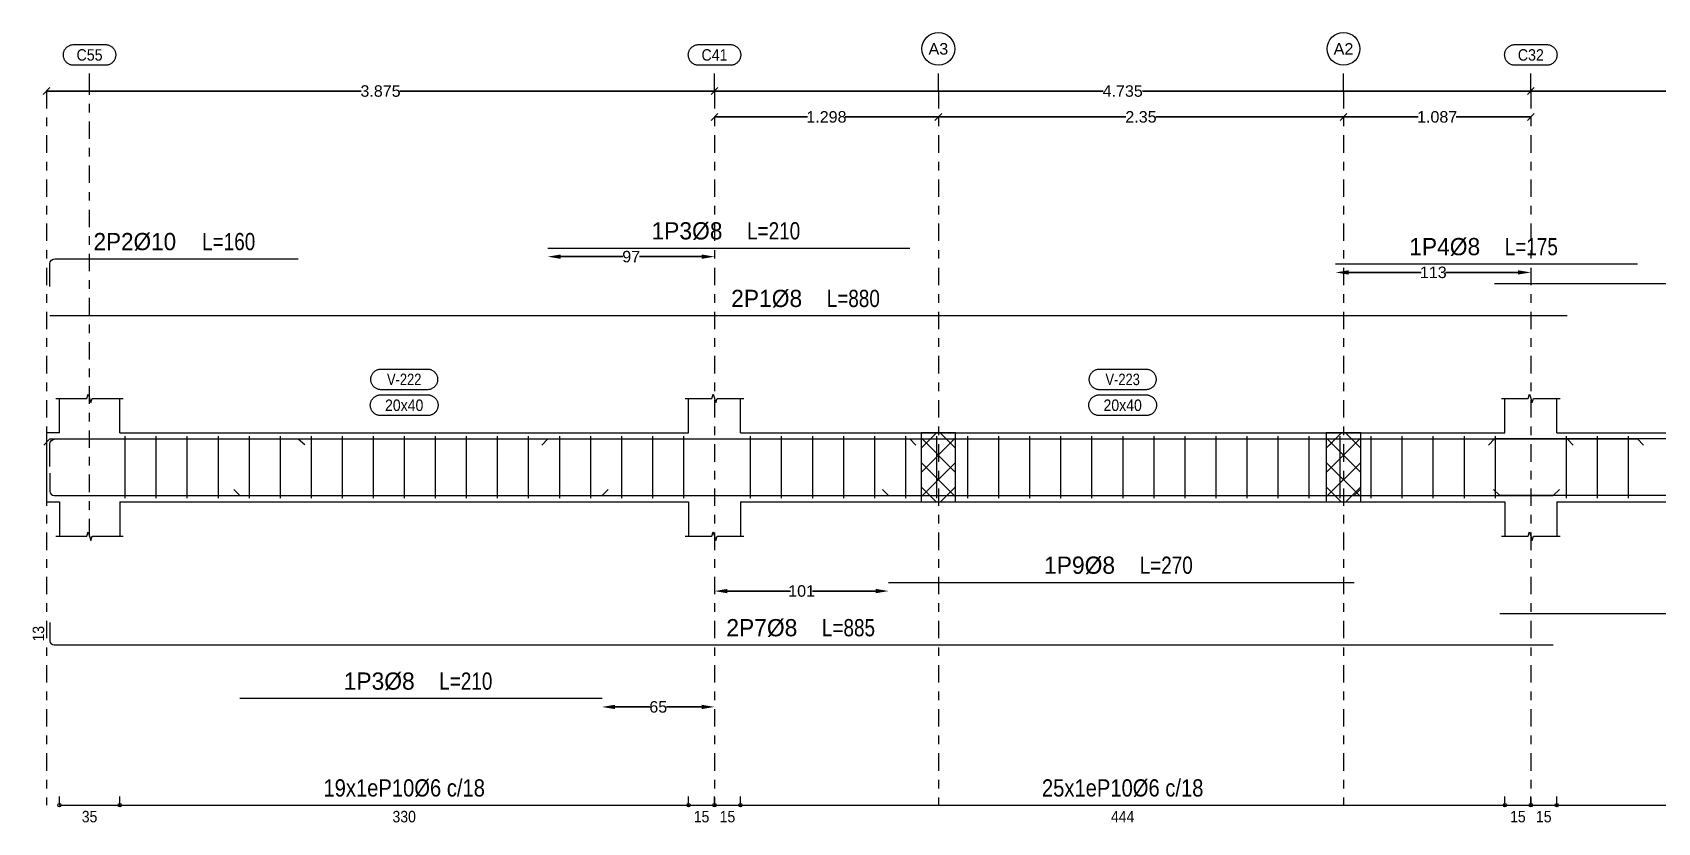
# Model space of a CAD drawing. Header units: millimetres. Extents: x 0 to 190, y -70 to 53.
# Drawn here: x 141.54 to 160.4, y -46.81 to -37.64 of the extents above; entities that cross this region are included whole.
import ezdxf
from ezdxf.enums import TextEntityAlignment as Align

# ---------------------------------------------------------------- set-up
doc = ezdxf.new("R2010")
doc.units = ezdxf.units.MM
doc.linetypes.add('CYPE_RAYAPUNTO', pattern=[0.4125, 0.2025, -0.105, 0, -0.105])
for name, color, linetype, lineweight in [('ALZ_ARM_LONG_ARM_TEXTOS', 3, 'Continuous', 9), ('ALZ_ARM_LONG_TXT_LONG', 3, 'Continuous', 9), ('ALZ_ARM_TRANS_TXT_EST', 3, 'Continuous', 9), ('ALZ_CONT_NUDOS', 122, 'Continuous', 9), ('ALZ_CONT_VIG_HORMIGON', 2, 'Continuous', 9), ('ALZ_COT_COT_ANCLAJES', 3, 'Continuous', 0), ('ALZ_COT_COT_ARM', 3, 'Continuous', 0), ('ALZ_COT_COT_EST', 3, 'Continuous', 0), ('ALZ_COT_COT_LIN_APOYOS', 2, 'CYPE_RAYAPUNTO', 0), ('ALZ_COT_LONGITUD_PROYECTADA', 122, 'Continuous', 0), ('ALZ_COT_TEXTOS_ESTRIBOS', 122, 'Continuous', 0), ('ALZ_REF_COT_LIN_AUX_COTA', 2, 'CYPE_RAYAPUNTO', 9), ('ALZ_REF_REF_NOMBRE', 3, 'Continuous', 9), ('ALZ_REF_REF_REFERENCIA', 3, 'Continuous', 9), ('ALZ_REF_TEXTO_REF_NOMBRE', 3, 'Continuous', 9), ('ALZ_REF_TEXTO_REF_REFERENCIA', 3, 'Continuous', 9), ('ARM_LONGITUDINAL_Ø10', 103, 'Continuous', 9), ('ARM_LONGITUDINAL_Ø8', 32, 'Continuous', 9), ('ARM_TRANSVERSAL_Ø6', 151, 'Continuous', 9)]:
    doc.layers.add(name, color=color, linetype=linetype, lineweight=lineweight)
doc.styles.add('CYPETXT_0.2_romans', font='arial.ttf', dxfattribs={"height": 0.133333})
doc.styles.add('CYPETXT_romans', font='arial.ttf', dxfattribs={"height": 0.2})
doc.dimstyles.new('cype_arrow', dxfattribs={"dimtxt": 0.18, "dimasz": 0.15, "dimexe": 0.05, "dimexo": 0.05, "dimgap": 0, "dimtad": 0, "dimdec": 4, "dimzin": 0, "dimdsep": 46, "dimtxsty": 'CYPETXT_0.2_romans', "dimcen": 0.09, "dimadec": 0, "dimazin": 0, "dimtfac": 1, "dimtdec": 4, "dimtofl": 0, "dimtmove": 2, "dimatfit": 3, "dimfxl": 1, "dimtolj": 1, "dimtzin": 0, "dimarcsym": 0})
doc.dimstyles.new('cype_oblique', dxfattribs={"dimtxt": 0.18, "dimasz": 0.18, "dimexe": 0.05, "dimexo": 0.05, "dimgap": 0, "dimtad": 0, "dimdec": 4, "dimzin": 0, "dimdsep": 46, "dimtxsty": 'CYPETXT_0.2_romans', "dimblk": 'OBLIQUE', "dimtsz": 0.04, "dimcen": 0.09, "dimadec": 0, "dimazin": 0, "dimtfac": 1, "dimtdec": 4, "dimtofl": 0, "dimtmove": 2, "dimatfit": 3, "dimfxl": 1, "dimtolj": 1, "dimtzin": 0, "dimarcsym": 0})

# ---------------------------------------------------------------- blocks, each defined once
blk = doc.blocks.new('*D335')
at = {"layer": 'ALZ_COT_LONGITUD_PROYECTADA', "color": 0, "lineweight": -2, "transparency": 16777216}
for p, q in [((149.417, -38.663), (149.497, -38.583)), ((149.457, -38.623), (150.536, -38.623)), ((152.054, -38.623), (150.974, -38.623)), ((152.014, -38.663), (152.094, -38.583))]:
    blk.add_line(p, q, dxfattribs=at)
at = {"layer": 'Defpoints', "color": 0, "transparency": 16777216}
for p in [(149.457, -38.623), (149.457, -38.623), (152.054, -38.623)]:
    blk.add_point(p, dxfattribs=at)
at = {"layer": 'ALZ_COT_LONGITUD_PROYECTADA', "color": 0, "transparency": 16777216, "insert": (150.755, -38.623), "char_height": 0.1333, "attachment_point": 5, "style": 'CYPETXT_0.2_romans'}
blk.add_mtext('\\A1;1.298', dxfattribs=at)
blk = doc.blocks.new('_OBLIQUE')
at = {"color": 0, "linetype": 'ByBlock', "lineweight": -2}
blk.add_line((-0.5, -0.5), (0.5, 0.5), dxfattribs=at)
blk = doc.blocks.new('*D336')
at = {"layer": 'ALZ_COT_LONGITUD_PROYECTADA', "color": 0, "lineweight": -2, "transparency": 16777216}
for p, q in [((152.014, -38.663), (152.094, -38.583)), ((152.054, -38.623), (154.229, -38.623)), ((156.754, -38.623), (154.578, -38.623)), ((156.714, -38.663), (156.794, -38.583))]:
    blk.add_line(p, q, dxfattribs=at)
at = {"layer": 'Defpoints', "color": 0, "transparency": 16777216}
for p in [(152.054, -38.623), (152.054, -38.623), (156.754, -38.623)]:
    blk.add_point(p, dxfattribs=at)
at = {"layer": 'ALZ_COT_LONGITUD_PROYECTADA', "color": 0, "transparency": 16777216, "insert": (154.404, -38.623), "char_height": 0.1333, "attachment_point": 5, "style": 'CYPETXT_0.2_romans'}
blk.add_mtext('\\A1;2.35', dxfattribs=at)
blk = doc.blocks.new('*D337')
at = {"layer": 'ALZ_COT_LONGITUD_PROYECTADA', "color": 0, "lineweight": -2, "transparency": 16777216}
for p, q in [((156.714, -38.663), (156.794, -38.583)), ((156.754, -38.623), (157.621, -38.623)), ((158.927, -38.623), (158.059, -38.623)), ((158.887, -38.663), (158.967, -38.583))]:
    blk.add_line(p, q, dxfattribs=at)
at = {"layer": 'Defpoints', "color": 0, "transparency": 16777216}
for p in [(156.754, -38.623), (156.754, -38.623), (158.927, -38.623)]:
    blk.add_point(p, dxfattribs=at)
at = {"layer": 'ALZ_COT_LONGITUD_PROYECTADA', "color": 0, "transparency": 16777216, "insert": (157.84, -38.623), "char_height": 0.1333, "attachment_point": 5, "style": 'CYPETXT_0.2_romans'}
blk.add_mtext('\\A1;1.087', dxfattribs=at)
blk = doc.blocks.new('*D338')
at = {"layer": 'ALZ_COT_LONGITUD_PROYECTADA', "color": 0, "lineweight": -2, "transparency": 16777216}
for p, q in [((141.667, -38.363), (141.747, -38.283)), ((141.707, -38.323), (145.356, -38.323)), ((149.457, -38.323), (145.807, -38.323)), ((149.417, -38.363), (149.497, -38.283))]:
    blk.add_line(p, q, dxfattribs=at)
at = {"layer": 'Defpoints', "color": 0, "transparency": 16777216}
for p in [(141.707, -38.323), (141.707, -38.323), (149.457, -38.323)]:
    blk.add_point(p, dxfattribs=at)
at = {"layer": 'ALZ_COT_LONGITUD_PROYECTADA', "color": 0, "transparency": 16777216, "insert": (145.582, -38.323), "char_height": 0.1333, "attachment_point": 5, "style": 'CYPETXT_0.2_romans'}
blk.add_mtext('\\A1;3.875', dxfattribs=at)
blk = doc.blocks.new('*D339')
at = {"layer": 'ALZ_COT_LONGITUD_PROYECTADA', "color": 0, "lineweight": -2, "transparency": 16777216}
for p, q in [((149.417, -38.363), (149.497, -38.283)), ((149.457, -38.323), (153.964, -38.323)), ((158.927, -38.323), (154.42, -38.323)), ((158.887, -38.363), (158.967, -38.283))]:
    blk.add_line(p, q, dxfattribs=at)
at = {"layer": 'Defpoints', "color": 0, "transparency": 16777216}
for p in [(149.457, -38.323), (149.457, -38.323), (158.927, -38.323)]:
    blk.add_point(p, dxfattribs=at)
at = {"layer": 'ALZ_COT_LONGITUD_PROYECTADA', "color": 0, "transparency": 16777216, "insert": (154.192, -38.323), "char_height": 0.1333, "attachment_point": 5, "style": 'CYPETXT_0.2_romans'}
blk.add_mtext('\\A1;4.735', dxfattribs=at)
blk = doc.blocks.new('*D340')
at = {"layer": 'ALZ_COT_LONGITUD_PROYECTADA', "color": 0, "lineweight": -2, "transparency": 16777216}
for p, q in [((158.887, -38.363), (158.967, -38.283)), ((158.927, -38.323), (161.63, -38.323)), ((164.785, -38.323), (162.082, -38.323)), ((164.745, -38.363), (164.825, -38.283))]:
    blk.add_line(p, q, dxfattribs=at)
at = {"layer": 'Defpoints', "color": 0, "transparency": 16777216}
for p in [(158.927, -38.323), (158.927, -38.323), (164.785, -38.323)]:
    blk.add_point(p, dxfattribs=at)
at = {"layer": 'ALZ_COT_LONGITUD_PROYECTADA', "color": 0, "transparency": 16777216, "insert": (161.856, -38.323), "char_height": 0.1333, "attachment_point": 5, "style": 'CYPETXT_0.2_romans'}
blk.add_mtext('\\A1;2.929', dxfattribs=at)
blk = doc.blocks.new('*D343')
at = {"layer": 'ALZ_COT_COT_ARM', "color": 0, "lineweight": -2, "transparency": 16777216}
for p, q in [((147.672, -40.245), (148.394, -40.245)), ((149.307, -40.245), (148.585, -40.245))]:
    blk.add_line(p, q, dxfattribs=at)
at = {"layer": 'ALZ_COT_COT_ARM', "color": 0, "transparency": 16777216}
for points in [[(147.672, -40.22), (147.672, -40.27), (147.522, -40.245)], [(149.307, -40.22), (149.307, -40.27), (149.457, -40.245)]]:
    blk.add_solid(points, dxfattribs=at)
at = {"layer": 'Defpoints', "color": 0, "transparency": 16777216}
for p in [(147.522, -40.245), (149.457, -40.245), (149.457, -40.245)]:
    blk.add_point(p, dxfattribs=at)
at = {"layer": 'ALZ_COT_COT_ARM', "color": 0, "transparency": 16777216, "insert": (148.49, -40.245), "char_height": 0.1333, "attachment_point": 5, "style": 'CYPETXT_0.2_romans'}
blk.add_mtext('\\A1;97', dxfattribs=at)
blk = doc.blocks.new('*D344')
at = {"layer": 'ALZ_COT_COT_ARM', "color": 0, "lineweight": -2, "transparency": 16777216}
for p, q in [((156.812, -40.428), (157.654, -40.428)), ((158.777, -40.428), (157.936, -40.428))]:
    blk.add_line(p, q, dxfattribs=at)
at = {"layer": 'ALZ_COT_COT_ARM', "color": 0, "transparency": 16777216}
for points in [[(156.812, -40.403), (156.812, -40.453), (156.662, -40.428)], [(158.777, -40.403), (158.777, -40.453), (158.927, -40.428)]]:
    blk.add_solid(points, dxfattribs=at)
at = {"layer": 'Defpoints', "color": 0, "transparency": 16777216}
for p in [(156.662, -40.428), (158.927, -40.428), (158.927, -40.428)]:
    blk.add_point(p, dxfattribs=at)
at = {"layer": 'ALZ_COT_COT_ARM', "color": 0, "transparency": 16777216, "insert": (157.795, -40.428), "char_height": 0.1333, "attachment_point": 5, "style": 'CYPETXT_0.2_romans'}
blk.add_mtext('\\A1;113', dxfattribs=at)
blk = doc.blocks.new('*D346')
at = {"layer": 'ALZ_COT_COT_ARM', "color": 0, "lineweight": -2, "transparency": 16777216}
for p, q in [((148.302, -45.472), (148.708, -45.472)), ((149.307, -45.472), (148.901, -45.472))]:
    blk.add_line(p, q, dxfattribs=at)
at = {"layer": 'ALZ_COT_COT_ARM', "color": 0, "transparency": 16777216}
for points in [[(148.302, -45.447), (148.302, -45.497), (148.152, -45.472)], [(149.307, -45.447), (149.307, -45.497), (149.457, -45.472)]]:
    blk.add_solid(points, dxfattribs=at)
at = {"layer": 'Defpoints', "color": 0, "transparency": 16777216}
for p in [(148.152, -45.472), (149.457, -45.472), (149.457, -45.472)]:
    blk.add_point(p, dxfattribs=at)
at = {"layer": 'ALZ_COT_COT_ARM', "color": 0, "transparency": 16777216, "insert": (148.804, -45.472), "char_height": 0.1333, "attachment_point": 5, "style": 'CYPETXT_0.2_romans'}
blk.add_mtext('\\A1;65', dxfattribs=at)
blk = doc.blocks.new('*D347')
at = {"layer": 'ALZ_COT_COT_ARM', "color": 0, "lineweight": -2, "transparency": 16777216}
for p, q in [((149.607, -44.127), (150.339, -44.127)), ((151.327, -44.127), (150.595, -44.127))]:
    blk.add_line(p, q, dxfattribs=at)
at = {"layer": 'ALZ_COT_COT_ARM', "color": 0, "transparency": 16777216}
for points in [[(149.607, -44.102), (149.607, -44.152), (149.457, -44.127)], [(151.327, -44.102), (151.327, -44.152), (151.477, -44.127)]]:
    blk.add_solid(points, dxfattribs=at)
at = {"layer": 'Defpoints', "color": 0, "transparency": 16777216}
for p in [(149.457, -44.127), (151.477, -44.127), (151.477, -44.127)]:
    blk.add_point(p, dxfattribs=at)
at = {"layer": 'ALZ_COT_COT_ARM', "color": 0, "transparency": 16777216, "insert": (150.467, -44.127), "char_height": 0.1333, "attachment_point": 5, "style": 'CYPETXT_0.2_romans'}
blk.add_mtext('\\A1;101', dxfattribs=at)

msp = doc.modelspace()

# ---------------------------------------------------------------- linework, layer by layer
at = {"layer": 'ALZ_CONT_NUDOS'}
for p, q in [((141.85669, -42.28969), (141.85669, -41.88969)), ((142.55669, -42.28969), (142.55669, -41.88969)), ((149.15669, -42.28969), (149.15669, -41.88969)), ((149.75669, -42.28969), (149.75669, -41.88969)), ((158.62669, -42.28969), (158.62669, -41.88969)), ((159.22669, -42.28969), (159.22669, -41.88969)), ((141.85669, -43.08969), (141.85669, -43.48969)), ((142.55669, -43.08969), (142.55669, -43.48969)), ((149.15669, -43.08969), (149.15669, -43.48969)), ((149.75669, -43.08969), (149.75669, -43.48969)), ((158.62669, -43.08969), (158.62669, -43.48969)), ((159.22669, -43.08969), (159.22669, -43.48969))]:
    msp.add_line(p, q, dxfattribs=at)
at = {"layer": 'ALZ_CONT_NUDOS', "lineweight": 0}
for p, q in [((151.85363, -42.46715), (152.03109, -42.28969)), ((151.85363, -42.74999), (152.25363, -42.34999)), ((152.25363, -42.74999), (151.85363, -42.34999)), ((152.25363, -42.46715), (152.07617, -42.28969)), ((156.55363, -42.46715), (156.73109, -42.28969)), ((156.55363, -42.74999), (156.95363, -42.34999)), ((156.95363, -42.74999), (156.55363, -42.34999)), ((156.95363, -42.46715), (156.77617, -42.28969)), ((151.85363, -43.03283), (152.25363, -42.63283)), ((152.25363, -43.03283), (151.85363, -42.63283)), ((156.55363, -43.03283), (156.95363, -42.63283)), ((156.95363, -43.03283), (156.55363, -42.63283)), ((152.02764, -43.08969), (151.85363, -42.91568)), ((152.07962, -43.08969), (152.25363, -42.91568)), ((156.72764, -43.08969), (156.55363, -42.91568)), ((156.77962, -43.08969), (156.95363, -42.91568))]:
    msp.add_line(p, q, dxfattribs=at)
at = {"layer": 'ALZ_CONT_NUDOS'}
for points in [[(141.81669, -41.88969), (142.17669, -41.88969), (142.19169, -41.83969), (142.22169, -41.93969), (142.23669, -41.88969), (142.59669, -41.88969)], [(149.11669, -41.88969), (149.42669, -41.88969), (149.44169, -41.83969), (149.47169, -41.93969), (149.48669, -41.88969), (149.79669, -41.88969)], [(158.58669, -41.88969), (158.89669, -41.88969), (158.91169, -41.83969), (158.94169, -41.93969), (158.95669, -41.88969), (159.26669, -41.88969)], [(141.85669, -42.28969), (141.70669, -42.28969), (141.70669, -43.08969), (141.85669, -43.08969)], [(141.81669, -43.48969), (142.17669, -43.48969), (142.19169, -43.43969), (142.22169, -43.53969), (142.23669, -43.48969), (142.59669, -43.48969)], [(149.11669, -43.48969), (149.42669, -43.48969), (149.44169, -43.43969), (149.47169, -43.53969), (149.48669, -43.48969), (149.79669, -43.48969)], [(158.58669, -43.48969), (158.89669, -43.48969), (158.91169, -43.43969), (158.94169, -43.53969), (158.95669, -43.48969), (159.26669, -43.48969)]]:
    msp.add_lwpolyline(points, dxfattribs=at)
at = {"layer": 'ALZ_CONT_NUDOS', "lineweight": 0}
for points in [[(151.85363, -42.28969), (151.85363, -43.08969), (152.25363, -43.08969), (152.25363, -42.28969), (151.85363, -42.28969)], [(156.55363, -42.28969), (156.55363, -43.08969), (156.95363, -43.08969), (156.95363, -42.28969), (156.55363, -42.28969)]]:
    msp.add_lwpolyline(points, close=True, dxfattribs=at)
at = {"layer": 'ALZ_CONT_VIG_HORMIGON'}
for p, q in [((142.55669, -42.28969), (149.15669, -42.28969)), ((149.75669, -42.28969), (152.05363, -42.28969)), ((152.05363, -42.28969), (156.75363, -42.28969)), ((156.75363, -42.28969), (158.62669, -42.28969)), ((159.22669, -42.28969), (164.48526, -42.28969)), ((142.55669, -43.08969), (149.15669, -43.08969)), ((149.75669, -43.08969), (152.05363, -43.08969)), ((152.05363, -43.08969), (156.75363, -43.08969)), ((156.75363, -43.08969), (158.62669, -43.08969)), ((159.22669, -43.08969), (164.48526, -43.08969))]:
    msp.add_line(p, q, dxfattribs=at)
at = {"layer": 'ALZ_COT_COT_EST'}
for p, q in [((141.85669, -46.61204), (141.85669, -46.51204)), ((142.55669, -46.61204), (142.55669, -46.51204)), ((149.15669, -46.61204), (149.15669, -46.51204)), ((149.45669, -46.61204), (149.45669, -46.51204)), ((149.75669, -46.61204), (149.75669, -46.51204)), ((158.62669, -46.61204), (158.62669, -46.51204)), ((158.92669, -46.61204), (158.92669, -46.51204)), ((159.22669, -46.61204), (159.22669, -46.51204))]:
    msp.add_line(p, q, dxfattribs=at)
for points in [[(141.85669, -46.61204), (142.55669, -46.61204), (142.55669, -46.51204)], [(142.55669, -46.61204), (149.15669, -46.61204), (149.15669, -46.51204)], [(149.15669, -46.61204), (149.45669, -46.61204), (149.45669, -46.51204)], [(149.45669, -46.61204), (149.75669, -46.61204), (149.75669, -46.51204)], [(149.75669, -46.61204), (158.62669, -46.61204), (158.62669, -46.51204)], [(158.62669, -46.61204), (158.92669, -46.61204), (158.92669, -46.51204)], [(158.92669, -46.61204), (159.22669, -46.61204), (159.22669, -46.51204)], [(159.22669, -46.61204), (164.48526, -46.61204), (164.48526, -46.51204)]]:
    msp.add_lwpolyline(points, dxfattribs=at)
for centre in [(141.85669, -46.61204), (142.55669, -46.61204), (142.55669, -46.61204), (149.15669, -46.61204), (149.15669, -46.61204), (149.45669, -46.61204), (149.45669, -46.61204), (149.75669, -46.61204), (149.75669, -46.61204), (158.62669, -46.61204), (158.62669, -46.61204), (158.92669, -46.61204), (158.92669, -46.61204), (159.22669, -46.61204), (159.22669, -46.61204)]:
    msp.add_circle(centre, 0.02, dxfattribs=at)
at = {"layer": 'ALZ_COT_COT_LIN_APOYOS'}
for p, q in [((141.70669, -38.32291), (141.70669, -46.61204)), ((149.45669, -38.32291), (149.45669, -46.61204)), ((149.45669, -38.32291), (149.45669, -46.61204)), ((152.05363, -38.32291), (152.05363, -46.61204)), ((156.75363, -38.32291), (156.75363, -46.61204)), ((158.92669, -38.32291), (158.92669, -46.61204)), ((158.92669, -38.32291), (158.92669, -46.61204))]:
    msp.add_line(p, q, dxfattribs=at)
at = {"layer": 'ALZ_REF_COT_LIN_AUX_COTA'}
for p, q in [((142.20669, -38.32291), (142.20669, -38.02291)), ((149.45669, -38.32291), (149.45669, -38.02291)), ((152.05363, -38.32291), (152.05363, -38.02291)), ((156.75363, -38.32291), (156.75363, -38.02291)), ((158.92669, -38.32291), (158.92669, -38.02291)), ((142.20669, -43.48969), (142.20669, -38.32291))]:
    msp.add_line(p, q, dxfattribs=at)
at = {"layer": 'ALZ_REF_REF_NOMBRE'}
for points in [[(146.12469, -41.54969), (146.1327, -41.54996), (146.14068, -41.55076), (146.14859, -41.55209), (146.15639, -41.55395), (146.16405, -41.55633), (146.17153, -41.55921), (146.17881, -41.56259), (146.18584, -41.56644), (146.1926, -41.57075), (146.19906, -41.57551), (146.20518, -41.58069), (146.21094, -41.58626), (146.21632, -41.59221), (146.22129, -41.59851), (146.22583, -41.60512), (146.22992, -41.61202), (146.23354, -41.61918), (146.23667, -41.62656), (146.2393, -41.63413), (146.24142, -41.64187), (146.24301, -41.64973), (146.24408, -41.65768), (146.24462, -41.66568), (146.24462, -41.6737), (146.24408, -41.6817), (146.24301, -41.68965), (146.24142, -41.69751), (146.2393, -41.70524), (146.23667, -41.71282), (146.23354, -41.7202), (146.22992, -41.72736), (146.22583, -41.73426), (146.22129, -41.74087), (146.21632, -41.74716), (146.21094, -41.75311), (146.20518, -41.75869), (146.19906, -41.76386), (146.1926, -41.76862), (146.18584, -41.77294), (146.17881, -41.77679), (146.17153, -41.78017), (146.16405, -41.78305), (146.15639, -41.78542), (146.14859, -41.78728), (146.14068, -41.78862), (146.1327, -41.78942), (146.12469, -41.78969), (145.58869, -41.78969), (145.58067, -41.78942), (145.57269, -41.78862), (145.56478, -41.78728), (145.55698, -41.78542), (145.54932, -41.78305), (145.54184, -41.78017), (145.53456, -41.77679), (145.52753, -41.77294), (145.52077, -41.76862), (145.51432, -41.76386), (145.50819, -41.75869), (145.50243, -41.75311), (145.49705, -41.74716), (145.49208, -41.74087), (145.48754, -41.73426), (145.48345, -41.72736), (145.47983, -41.7202), (145.4767, -41.71282), (145.47407, -41.70524), (145.47195, -41.69751), (145.47036, -41.68965), (145.46929, -41.6817), (145.46875, -41.6737), (145.46875, -41.66568), (145.46929, -41.65768), (145.47036, -41.64973), (145.47195, -41.64187), (145.47407, -41.63413), (145.4767, -41.62656), (145.47983, -41.61918), (145.48345, -41.61202), (145.48754, -41.60512), (145.49208, -41.59851), (145.49705, -41.59221), (145.50243, -41.58626), (145.50819, -41.58069), (145.51432, -41.57551), (145.52077, -41.57075), (145.52753, -41.56644), (145.53456, -41.56259), (145.54184, -41.55921), (145.54932, -41.55633), (145.55698, -41.55395), (145.56478, -41.55209), (145.57269, -41.55076), (145.58067, -41.54996), (145.58869, -41.54969), (146.12469, -41.54969)], [(154.45969, -41.54969), (154.4677, -41.54996), (154.47568, -41.55076), (154.48359, -41.55209), (154.49139, -41.55395), (154.49905, -41.55633), (154.50653, -41.55921), (154.51381, -41.56259), (154.52084, -41.56644), (154.5276, -41.57075), (154.53406, -41.57551), (154.54018, -41.58069), (154.54594, -41.58626), (154.55132, -41.59221), (154.55629, -41.59851), (154.56083, -41.60512), (154.56492, -41.61202), (154.56854, -41.61918), (154.57167, -41.62656), (154.5743, -41.63413), (154.57642, -41.64187), (154.57801, -41.64973), (154.57908, -41.65768), (154.57962, -41.66568), (154.57962, -41.6737), (154.57908, -41.6817), (154.57801, -41.68965), (154.57642, -41.69751), (154.5743, -41.70524), (154.57167, -41.71282), (154.56854, -41.7202), (154.56492, -41.72736), (154.56083, -41.73426), (154.55629, -41.74087), (154.55132, -41.74716), (154.54594, -41.75311), (154.54018, -41.75869), (154.53406, -41.76386), (154.5276, -41.76862), (154.52084, -41.77294), (154.51381, -41.77679), (154.50653, -41.78017), (154.49905, -41.78305), (154.49139, -41.78542), (154.48359, -41.78728), (154.47568, -41.78862), (154.4677, -41.78942), (154.45969, -41.78969), (153.92369, -41.78969), (153.91567, -41.78942), (153.90769, -41.78862), (153.89978, -41.78728), (153.89198, -41.78542), (153.88432, -41.78305), (153.87684, -41.78017), (153.86956, -41.77679), (153.86253, -41.77294), (153.85577, -41.76862), (153.84932, -41.76386), (153.84319, -41.75869), (153.83743, -41.75311), (153.83205, -41.74716), (153.82708, -41.74087), (153.82254, -41.73426), (153.81845, -41.72736), (153.81483, -41.7202), (153.8117, -41.71282), (153.80907, -41.70524), (153.80695, -41.69751), (153.80536, -41.68965), (153.80429, -41.6817), (153.80375, -41.6737), (153.80375, -41.66568), (153.80429, -41.65768), (153.80536, -41.64973), (153.80695, -41.64187), (153.80907, -41.63413), (153.8117, -41.62656), (153.81483, -41.61918), (153.81845, -41.61202), (153.82254, -41.60512), (153.82708, -41.59851), (153.83205, -41.59221), (153.83743, -41.58626), (153.84319, -41.58069), (153.84932, -41.57551), (153.85577, -41.57075), (153.86253, -41.56644), (153.86956, -41.56259), (153.87684, -41.55921), (153.88432, -41.55633), (153.89198, -41.55395), (153.89978, -41.55209), (153.90769, -41.55076), (153.91567, -41.54996), (153.92369, -41.54969), (154.45969, -41.54969)], [(146.12969, -41.84969), (146.1377, -41.84996), (146.14568, -41.85076), (146.15359, -41.85209), (146.16139, -41.85395), (146.16905, -41.85633), (146.17653, -41.85921), (146.18381, -41.86259), (146.19084, -41.86644), (146.1976, -41.87075), (146.20406, -41.87551), (146.21018, -41.88069), (146.21594, -41.88626), (146.22132, -41.89221), (146.22629, -41.89851), (146.23083, -41.90512), (146.23492, -41.91202), (146.23854, -41.91918), (146.24167, -41.92656), (146.2443, -41.93413), (146.24642, -41.94187), (146.24801, -41.94973), (146.24908, -41.95768), (146.24962, -41.96568), (146.24962, -41.9737), (146.24908, -41.9817), (146.24801, -41.98965), (146.24642, -41.99751), (146.2443, -42.00524), (146.24167, -42.01282), (146.23854, -42.0202), (146.23492, -42.02736), (146.23083, -42.03426), (146.22629, -42.04087), (146.22132, -42.04716), (146.21594, -42.05311), (146.21018, -42.05869), (146.20406, -42.06386), (146.1976, -42.06862), (146.19084, -42.07294), (146.18381, -42.07679), (146.17653, -42.08017), (146.16905, -42.08305), (146.16139, -42.08542), (146.15359, -42.08728), (146.14568, -42.08862), (146.1377, -42.08942), (146.12969, -42.08969), (145.58369, -42.08969), (145.57567, -42.08942), (145.56769, -42.08862), (145.55978, -42.08728), (145.55198, -42.08542), (145.54432, -42.08305), (145.53684, -42.08017), (145.52956, -42.07679), (145.52253, -42.07294), (145.51577, -42.06862), (145.50932, -42.06386), (145.50319, -42.05869), (145.49743, -42.05311), (145.49205, -42.04716), (145.48708, -42.04087), (145.48254, -42.03426), (145.47845, -42.02736), (145.47483, -42.0202), (145.4717, -42.01282), (145.46907, -42.00524), (145.46695, -41.99751), (145.46536, -41.98965), (145.46429, -41.9817), (145.46375, -41.9737), (145.46375, -41.96568), (145.46429, -41.95768), (145.46536, -41.94973), (145.46695, -41.94187), (145.46907, -41.93413), (145.4717, -41.92656), (145.47483, -41.91918), (145.47845, -41.91202), (145.48254, -41.90512), (145.48708, -41.89851), (145.49205, -41.89221), (145.49743, -41.88626), (145.50319, -41.88069), (145.50932, -41.87551), (145.51577, -41.87075), (145.52253, -41.86644), (145.52956, -41.86259), (145.53684, -41.85921), (145.54432, -41.85633), (145.55198, -41.85395), (145.55978, -41.85209), (145.56769, -41.85076), (145.57567, -41.84996), (145.58369, -41.84969), (146.12969, -41.84969)], [(154.46469, -41.84969), (154.4727, -41.84996), (154.48068, -41.85076), (154.48859, -41.85209), (154.49639, -41.85395), (154.50405, -41.85633), (154.51153, -41.85921), (154.51881, -41.86259), (154.52584, -41.86644), (154.5326, -41.87075), (154.53906, -41.87551), (154.54518, -41.88069), (154.55094, -41.88626), (154.55632, -41.89221), (154.56129, -41.89851), (154.56583, -41.90512), (154.56992, -41.91202), (154.57354, -41.91918), (154.57667, -41.92656), (154.5793, -41.93413), (154.58142, -41.94187), (154.58301, -41.94973), (154.58408, -41.95768), (154.58462, -41.96568), (154.58462, -41.9737), (154.58408, -41.9817), (154.58301, -41.98965), (154.58142, -41.99751), (154.5793, -42.00524), (154.57667, -42.01282), (154.57354, -42.0202), (154.56992, -42.02736), (154.56583, -42.03426), (154.56129, -42.04087), (154.55632, -42.04716), (154.55094, -42.05311), (154.54518, -42.05869), (154.53906, -42.06386), (154.5326, -42.06862), (154.52584, -42.07294), (154.51881, -42.07679), (154.51153, -42.08017), (154.50405, -42.08305), (154.49639, -42.08542), (154.48859, -42.08728), (154.48068, -42.08862), (154.4727, -42.08942), (154.46469, -42.08969), (153.91869, -42.08969), (153.91067, -42.08942), (153.90269, -42.08862), (153.89478, -42.08728), (153.88698, -42.08542), (153.87932, -42.08305), (153.87184, -42.08017), (153.86456, -42.07679), (153.85753, -42.07294), (153.85077, -42.06862), (153.84432, -42.06386), (153.83819, -42.05869), (153.83243, -42.05311), (153.82705, -42.04716), (153.82208, -42.04087), (153.81754, -42.03426), (153.81345, -42.02736), (153.80983, -42.0202), (153.8067, -42.01282), (153.80407, -42.00524), (153.80195, -41.99751), (153.80036, -41.98965), (153.79929, -41.9817), (153.79875, -41.9737), (153.79875, -41.96568), (153.79929, -41.95768), (153.80036, -41.94973), (153.80195, -41.94187), (153.80407, -41.93413), (153.8067, -41.92656), (153.80983, -41.91918), (153.81345, -41.91202), (153.81754, -41.90512), (153.82208, -41.89851), (153.82705, -41.89221), (153.83243, -41.88626), (153.83819, -41.88069), (153.84432, -41.87551), (153.85077, -41.87075), (153.85753, -41.86644), (153.86456, -41.86259), (153.87184, -41.85921), (153.87932, -41.85633), (153.88698, -41.85395), (153.89478, -41.85209), (153.90269, -41.85076), (153.91067, -41.84996), (153.91869, -41.84969), (154.46469, -41.84969)]]:
    msp.add_lwpolyline(points, close=True, dxfattribs=at)
at = {"layer": 'ALZ_REF_REF_REFERENCIA'}
for points in [[(142.39069, -37.78291), (142.3987, -37.78318), (142.40668, -37.78398), (142.41459, -37.78532), (142.42239, -37.78718), (142.43005, -37.78955), (142.43753, -37.79243), (142.44481, -37.79581), (142.45184, -37.79966), (142.4586, -37.80398), (142.46506, -37.80874), (142.47118, -37.81391), (142.47694, -37.81949), (142.48232, -37.82544), (142.48729, -37.83173), (142.49183, -37.83834), (142.49592, -37.84524), (142.49954, -37.8524), (142.50267, -37.85978), (142.5053, -37.86736), (142.50742, -37.87509), (142.50901, -37.88295), (142.51008, -37.8909), (142.51062, -37.8989), (142.51062, -37.90692), (142.51008, -37.91492), (142.50901, -37.92287), (142.50742, -37.93073), (142.5053, -37.93847), (142.50267, -37.94604), (142.49954, -37.95343), (142.49592, -37.96058), (142.49183, -37.96748), (142.48729, -37.97409), (142.48232, -37.98039), (142.47694, -37.98634), (142.47118, -37.99191), (142.46506, -37.99709), (142.4586, -38.00185), (142.45184, -38.00616), (142.44481, -38.01002), (142.43753, -38.01339), (142.43005, -38.01627), (142.42239, -38.01865), (142.41459, -38.02051), (142.40668, -38.02184), (142.3987, -38.02264), (142.39069, -38.02291), (142.02269, -38.02291), (142.01467, -38.02264), (142.00669, -38.02184), (141.99878, -38.02051), (141.99098, -38.01865), (141.98332, -38.01627), (141.97584, -38.01339), (141.96856, -38.01002), (141.96153, -38.00616), (141.95477, -38.00185), (141.94832, -37.99709), (141.94219, -37.99191), (141.93643, -37.98634), (141.93105, -37.98039), (141.92608, -37.97409), (141.92154, -37.96748), (141.91745, -37.96058), (141.91383, -37.95343), (141.9107, -37.94604), (141.90807, -37.93847), (141.90595, -37.93073), (141.90436, -37.92287), (141.90329, -37.91492), (141.90275, -37.90692), (141.90275, -37.8989), (141.90329, -37.8909), (141.90436, -37.88295), (141.90595, -37.87509), (141.90807, -37.86736), (141.9107, -37.85978), (141.91383, -37.8524), (141.91745, -37.84524), (141.92154, -37.83834), (141.92608, -37.83173), (141.93105, -37.82544), (141.93643, -37.81949), (141.94219, -37.81391), (141.94832, -37.80874), (141.95477, -37.80398), (141.96153, -37.79966), (141.96856, -37.79581), (141.97584, -37.79243), (141.98332, -37.78955), (141.99098, -37.78718), (141.99878, -37.78532), (142.00669, -37.78398), (142.01467, -37.78318), (142.02269, -37.78291), (142.39069, -37.78291)], [(149.64069, -37.78291), (149.6487, -37.78318), (149.65668, -37.78398), (149.66459, -37.78532), (149.67239, -37.78718), (149.68005, -37.78955), (149.68753, -37.79243), (149.69481, -37.79581), (149.70184, -37.79966), (149.7086, -37.80398), (149.71506, -37.80874), (149.72118, -37.81391), (149.72694, -37.81949), (149.73232, -37.82544), (149.73729, -37.83173), (149.74183, -37.83834), (149.74592, -37.84524), (149.74954, -37.8524), (149.75267, -37.85978), (149.7553, -37.86736), (149.75742, -37.87509), (149.75901, -37.88295), (149.76008, -37.8909), (149.76062, -37.8989), (149.76062, -37.90692), (149.76008, -37.91492), (149.75901, -37.92287), (149.75742, -37.93073), (149.7553, -37.93847), (149.75267, -37.94604), (149.74954, -37.95343), (149.74592, -37.96058), (149.74183, -37.96748), (149.73729, -37.97409), (149.73232, -37.98039), (149.72694, -37.98634), (149.72118, -37.99191), (149.71506, -37.99709), (149.7086, -38.00185), (149.70184, -38.00616), (149.69481, -38.01002), (149.68753, -38.01339), (149.68005, -38.01627), (149.67239, -38.01865), (149.66459, -38.02051), (149.65668, -38.02184), (149.6487, -38.02264), (149.64069, -38.02291), (149.27269, -38.02291), (149.26467, -38.02264), (149.25669, -38.02184), (149.24878, -38.02051), (149.24098, -38.01865), (149.23332, -38.01627), (149.22584, -38.01339), (149.21856, -38.01002), (149.21153, -38.00616), (149.20477, -38.00185), (149.19832, -37.99709), (149.19219, -37.99191), (149.18643, -37.98634), (149.18105, -37.98039), (149.17608, -37.97409), (149.17154, -37.96748), (149.16745, -37.96058), (149.16383, -37.95343), (149.1607, -37.94604), (149.15807, -37.93847), (149.15595, -37.93073), (149.15436, -37.92287), (149.15329, -37.91492), (149.15275, -37.90692), (149.15275, -37.8989), (149.15329, -37.8909), (149.15436, -37.88295), (149.15595, -37.87509), (149.15807, -37.86736), (149.1607, -37.85978), (149.16383, -37.8524), (149.16745, -37.84524), (149.17154, -37.83834), (149.17608, -37.83173), (149.18105, -37.82544), (149.18643, -37.81949), (149.19219, -37.81391), (149.19832, -37.80874), (149.20477, -37.80398), (149.21153, -37.79966), (149.21856, -37.79581), (149.22584, -37.79243), (149.23332, -37.78955), (149.24098, -37.78718), (149.24878, -37.78532), (149.25669, -37.78398), (149.26467, -37.78318), (149.27269, -37.78291), (149.64069, -37.78291)], [(159.11069, -37.78291), (159.1187, -37.78318), (159.12668, -37.78398), (159.13459, -37.78532), (159.14239, -37.78718), (159.15005, -37.78955), (159.15753, -37.79243), (159.16481, -37.79581), (159.17184, -37.79966), (159.1786, -37.80398), (159.18506, -37.80874), (159.19118, -37.81391), (159.19694, -37.81949), (159.20232, -37.82544), (159.20729, -37.83173), (159.21183, -37.83834), (159.21592, -37.84524), (159.21954, -37.8524), (159.22267, -37.85978), (159.2253, -37.86736), (159.22742, -37.87509), (159.22901, -37.88295), (159.23008, -37.8909), (159.23062, -37.8989), (159.23062, -37.90692), (159.23008, -37.91492), (159.22901, -37.92287), (159.22742, -37.93073), (159.2253, -37.93847), (159.22267, -37.94604), (159.21954, -37.95343), (159.21592, -37.96058), (159.21183, -37.96748), (159.20729, -37.97409), (159.20232, -37.98039), (159.19694, -37.98634), (159.19118, -37.99191), (159.18506, -37.99709), (159.1786, -38.00185), (159.17184, -38.00616), (159.16481, -38.01002), (159.15753, -38.01339), (159.15005, -38.01627), (159.14239, -38.01865), (159.13459, -38.02051), (159.12668, -38.02184), (159.1187, -38.02264), (159.11069, -38.02291), (158.74269, -38.02291), (158.73467, -38.02264), (158.72669, -38.02184), (158.71878, -38.02051), (158.71098, -38.01865), (158.70332, -38.01627), (158.69584, -38.01339), (158.68856, -38.01002), (158.68153, -38.00616), (158.67477, -38.00185), (158.66832, -37.99709), (158.66219, -37.99191), (158.65643, -37.98634), (158.65105, -37.98039), (158.64608, -37.97409), (158.64154, -37.96748), (158.63745, -37.96058), (158.63383, -37.95343), (158.6307, -37.94604), (158.62807, -37.93847), (158.62595, -37.93073), (158.62436, -37.92287), (158.62329, -37.91492), (158.62275, -37.90692), (158.62275, -37.8989), (158.62329, -37.8909), (158.62436, -37.88295), (158.62595, -37.87509), (158.62807, -37.86736), (158.6307, -37.85978), (158.63383, -37.8524), (158.63745, -37.84524), (158.64154, -37.83834), (158.64608, -37.83173), (158.65105, -37.82544), (158.65643, -37.81949), (158.66219, -37.81391), (158.66832, -37.80874), (158.67477, -37.80398), (158.68153, -37.79966), (158.68856, -37.79581), (158.69584, -37.79243), (158.70332, -37.78955), (158.71098, -37.78718), (158.71878, -37.78532), (158.72669, -37.78398), (158.73467, -37.78318), (158.74269, -37.78291), (159.11069, -37.78291)]]:
    msp.add_lwpolyline(points, close=True, dxfattribs=at)
for centre in [(152.05363, -37.83269), (156.75363, -37.83269)]:
    msp.add_circle(centre, 0.19023, dxfattribs=at)
at = {"layer": 'ARM_LONGITUDINAL_Ø10'}
msp.add_line((144.62669, -42.36169), (144.70477, -42.42416), dxfattribs=at)
for points in [[(141.74669, -40.58969), (141.74669, -40.32969), (141.75125, -40.30673), (141.76426, -40.28726), (141.78372, -40.27425), (141.80669, -40.26969), (144.62669, -40.26969)], [(141.74669, -42.68169), (141.74669, -42.42169), (141.75125, -42.39873), (141.76426, -42.37926), (141.78372, -42.36625), (141.80669, -42.36169), (144.62669, -42.36169)]]:
    msp.add_lwpolyline(points, dxfattribs=at)
at = {"layer": 'ARM_LONGITUDINAL_Ø8'}
for p, q in [((141.74669, -42.36169), (141.67597, -42.4324)), ((147.52239, -42.36169), (147.45167, -42.4324)), ((151.72239, -42.36169), (151.7931, -42.4324)), ((156.66243, -42.36169), (156.59172, -42.4324)), ((158.50669, -42.36169), (158.43597, -42.4324)), ((159.34669, -42.36169), (159.4174, -42.4324)), ((160.16243, -42.36169), (160.23314, -42.4324)), ((143.95169, -43.01769), (143.88097, -42.94698)), ((148.15169, -43.01769), (148.2224, -42.94698)), ((151.47669, -43.01769), (151.40597, -42.94698)), ((156.87669, -43.01769), (156.9474, -42.94698)), ((158.56669, -43.01769), (158.49493, -42.94803)), ((159.18669, -43.01769), (159.25844, -42.94804))]:
    msp.add_line(p, q, dxfattribs=at)
for points in [[(147.52239, -40.14504), (151.72239, -40.14504)], [(156.66243, -40.3283), (160.16243, -40.3283)], [(176.10669, -40.55971), (158.50669, -40.55971)], [(141.74669, -40.92969), (159.34669, -40.92969)], [(141.74669, -42.36169), (159.34669, -42.36169)], [(147.52239, -42.36169), (151.72239, -42.36169)], [(156.66243, -42.36169), (160.16243, -42.36169)], [(176.10669, -42.36169), (158.50669, -42.36169)], [(141.74669, -42.75769), (141.74669, -42.96969), (141.75034, -42.98806), (141.76074, -43.00363), (141.77632, -43.01403), (141.79469, -43.01769), (159.18669, -43.01769)], [(176.10669, -42.75769), (176.10669, -42.96969), (176.10303, -42.98806), (176.09263, -43.00363), (176.07705, -43.01403), (176.05869, -43.01769), (158.56669, -43.01769)], [(143.95169, -43.01769), (148.15169, -43.01769)], [(151.47669, -43.01769), (156.87669, -43.01769)], [(151.47669, -44.02658), (156.87669, -44.02658)], [(176.10669, -44.12969), (176.10669, -44.34169), (176.10303, -44.36006), (176.09263, -44.37563), (176.07705, -44.38603), (176.05869, -44.38969), (158.56669, -44.38969)], [(141.74669, -44.49211), (141.74669, -44.70411), (141.75034, -44.72248), (141.76074, -44.73805), (141.77632, -44.74846), (141.79469, -44.75211), (159.18669, -44.75211)], [(143.95169, -45.37211), (148.15169, -45.37211)]]:
    msp.add_lwpolyline(points, dxfattribs=at)
at = {"layer": 'ARM_TRANSVERSAL_Ø6'}
for p, q in [((142.61669, -42.32969), (142.61669, -43.04969)), ((142.97669, -42.32969), (142.97669, -43.04969)), ((143.33669, -42.32969), (143.33669, -43.04969)), ((143.69669, -42.32969), (143.69669, -43.04969)), ((144.05669, -42.32969), (144.05669, -43.04969)), ((144.41669, -42.32969), (144.41669, -43.04969)), ((144.77669, -42.32969), (144.77669, -43.04969)), ((145.13669, -42.32969), (145.13669, -43.04969)), ((145.49669, -42.32969), (145.49669, -43.04969)), ((145.85669, -42.32969), (145.85669, -43.04969)), ((146.21669, -42.32969), (146.21669, -43.04969)), ((146.57669, -42.32969), (146.57669, -43.04969)), ((146.93669, -42.32969), (146.93669, -43.04969)), ((147.29669, -42.32969), (147.29669, -43.04969)), ((147.65669, -42.32969), (147.65669, -43.04969)), ((148.01669, -42.32969), (148.01669, -43.04969)), ((148.37669, -42.32969), (148.37669, -43.04969)), ((148.73669, -42.32969), (148.73669, -43.04969)), ((149.09669, -42.32969), (149.09669, -43.04969)), ((149.87169, -42.32969), (149.87169, -43.04969)), ((150.23169, -42.32969), (150.23169, -43.04969)), ((150.59169, -42.32969), (150.59169, -43.04969)), ((150.95169, -42.32969), (150.95169, -43.04969)), ((151.31169, -42.32969), (151.31169, -43.04969)), ((151.67169, -42.32969), (151.67169, -43.04969)), ((152.03169, -42.32969), (152.03169, -43.04969)), ((152.39169, -42.32969), (152.39169, -43.04969)), ((152.75169, -42.32969), (152.75169, -43.04969)), ((153.11169, -42.32969), (153.11169, -43.04969)), ((153.47169, -42.32969), (153.47169, -43.04969)), ((153.83169, -42.32969), (153.83169, -43.04969)), ((154.19169, -42.32969), (154.19169, -43.04969)), ((154.55169, -42.32969), (154.55169, -43.04969)), ((154.91169, -42.32969), (154.91169, -43.04969)), ((155.27169, -42.32969), (155.27169, -43.04969)), ((155.63169, -42.32969), (155.63169, -43.04969)), ((155.99169, -42.32969), (155.99169, -43.04969)), ((156.35169, -42.32969), (156.35169, -43.04969)), ((156.71169, -42.32969), (156.71169, -43.04969)), ((157.07169, -42.32969), (157.07169, -43.04969)), ((157.43169, -42.32969), (157.43169, -43.04969)), ((157.79169, -42.32969), (157.79169, -43.04969)), ((158.15169, -42.32969), (158.15169, -43.04969)), ((158.51169, -42.32969), (158.51169, -43.04969)), ((159.33597, -42.32969), (159.33597, -43.04969)), ((159.69597, -42.32969), (159.69597, -43.04969)), ((160.05597, -42.32969), (160.05597, -43.04969))]:
    msp.add_line(p, q, dxfattribs=at)

# ---------------------------------------------------------------- texts
at = {"layer": 'ALZ_ARM_LONG_ARM_TEXTOS', "style": 'CYPETXT_romans'}
for s, width, p in [('2P2%%c10', 0.935124, (142.73169, -40.16969)), ('1P3%%c8', 0.947337, (149.13739, -40.04504)), ('1P4%%c8', 0.947337, (157.92743, -40.2283)), ('2P1%%c8', 0.947337, (150.06169, -40.82969)), ('1P9%%c8', 0.947337, (153.69169, -43.92658)), ('2P7%%c8', 0.947337, (150.00569, -44.65211)), ('1P3%%c8', 0.947337, (145.56669, -45.27211))]:
    msp.add_text(s, height=0.2, dxfattribs=dict(at, width=width)).set_placement(p, align=Align.CENTER)
at = {"layer": 'ALZ_ARM_LONG_TXT_LONG', "style": 'CYPETXT_romans', "width": 0.785606}
for s, p in [(' L=210', (150.11189, -40.04504)), (' L=160', (143.79019, -40.16969)), (' L=175', (158.90193, -40.2283)), (' L=880', (151.03619, -40.82969)), (' L=270', (154.66619, -43.92658)), (' L=885', (150.98019, -44.65211)), (' L=210', (146.54119, -45.27211))]:
    msp.add_text(s, height=0.2, dxfattribs=at).set_placement(p, align=Align.CENTER)
at = {"layer": 'ALZ_ARM_TRANS_TXT_EST', "style": 'CYPETXT_romans', "width": 0.837616}
for s, p in [('19x1eP10%%c6 c/18', (145.85669, -46.51204)), ('25x1eP10%%c6 c/18', (154.19169, -46.51204))]:
    msp.add_text(s, height=0.2, dxfattribs=at).set_placement(p, align=Align.CENTER)
at = {"layer": 'ALZ_COT_COT_ANCLAJES', "style": 'CYPETXT_romans', "width": 0.872274}
msp.add_text('13', height=0.133333, rotation=90, dxfattribs=at).set_placement((141.68002, -44.62211), align=Align.CENTER)
at = {"layer": 'ALZ_COT_TEXTOS_ESTRIBOS', "style": 'CYPETXT_romans', "width": 0.872274}
for s, p in [('35', (142.20669, -46.6787)), ('330', (145.85669, -46.6787)), ('15', (149.30669, -46.6787)), ('15', (149.60669, -46.6787)), ('444', (154.19169, -46.6787)), ('15', (158.77669, -46.6787)), ('15', (159.07669, -46.6787))]:
    msp.add_text(s, height=0.133333, dxfattribs=at).set_placement(p, align=Align.TOP_CENTER)
at = {"layer": 'ALZ_REF_TEXTO_REF_NOMBRE', "style": 'CYPETXT_romans'}
for s, width, p in [('V-222', 0.803518, (145.85669, -41.66969)), ('V-223', 0.803518, (154.19169, -41.66969)), ('20x40', 0.876123, (145.85669, -41.96969)), ('20x40', 0.876123, (154.19169, -41.96969))]:
    msp.add_text(s, height=0.133333, dxfattribs=dict(at, width=width)).set_placement(p, align=Align.MIDDLE_CENTER)
at = {"layer": 'ALZ_REF_TEXTO_REF_REFERENCIA', "style": 'CYPETXT_romans'}
for s, width, p in [('C55', 0.8832, (142.20669, -37.90291)), ('C41', 0.8832, (149.45669, -37.90291)), ('A3', 1.007096, (152.05363, -37.83269)), ('A2', 1.007096, (156.75363, -37.83269)), ('C32', 0.8832, (158.92669, -37.90291))]:
    msp.add_text(s, height=0.133333, dxfattribs=dict(at, width=width)).set_placement(p, align=Align.MIDDLE_CENTER)

# ---------------------------------------------------------------- dimensions: what is measured, and where the dimension line sits
at = {"layer": 'ALZ_COT_COT_ARM'}
for p1, p2, text, picture, middle in [((147.52239, -40.24504), (149.45669, -40.24504), '97', '*D343', (148.48954, -40.24504)), ((156.66243, -40.4283), (158.92669, -40.4283), '113', '*D344', (157.79456, -40.4283)), ((149.45669, -44.12658), (151.47669, -44.12658), '101', '*D347', (150.46669, -44.12658)), ((148.15169, -45.47211), (149.45669, -45.47211), '65', '*D346', (148.80419, -45.47211))]:
    dim = msp.add_aligned_dim(p1=p1, p2=p2, distance=0, text=text, dimstyle='cype_arrow', override={"dimexe": 0, "dimexo": 0}, dxfattribs=at)
    dim.commit()
    dim.dimension.update_dxf_attribs({"geometry": picture, "text_midpoint": middle})
at = {"layer": 'ALZ_COT_LONGITUD_PROYECTADA'}
for p1, p2, text, picture, middle in [((149.45669, -38.32291), (141.70669, -38.32291), '3.875', '*D338', (145.58169, -38.32291)), ((158.92669, -38.32291), (149.45669, -38.32291), '4.735', '*D339', (154.19169, -38.32291)), ((164.78526, -38.32291), (158.92669, -38.32291), '2.929', '*D340', (161.85597, -38.32291)), ((152.05363, -38.62291), (149.45669, -38.62291), '1.298', '*D335', (150.75516, -38.62291)), ((156.75363, -38.62291), (152.05363, -38.62291), '2.35', '*D336', (154.40363, -38.62291)), ((158.92669, -38.62291), (156.75363, -38.62291), '1.087', '*D337', (157.84016, -38.62291))]:
    dim = msp.add_aligned_dim(p1=p1, p2=p2, distance=0, text=text, dimstyle='cype_oblique', override={"dimexe": 0, "dimexo": 0}, dxfattribs=at)
    dim.commit()
    dim.dimension.update_dxf_attribs({"geometry": picture, "text_midpoint": middle})

doc.saveas('drawing.dxf')
